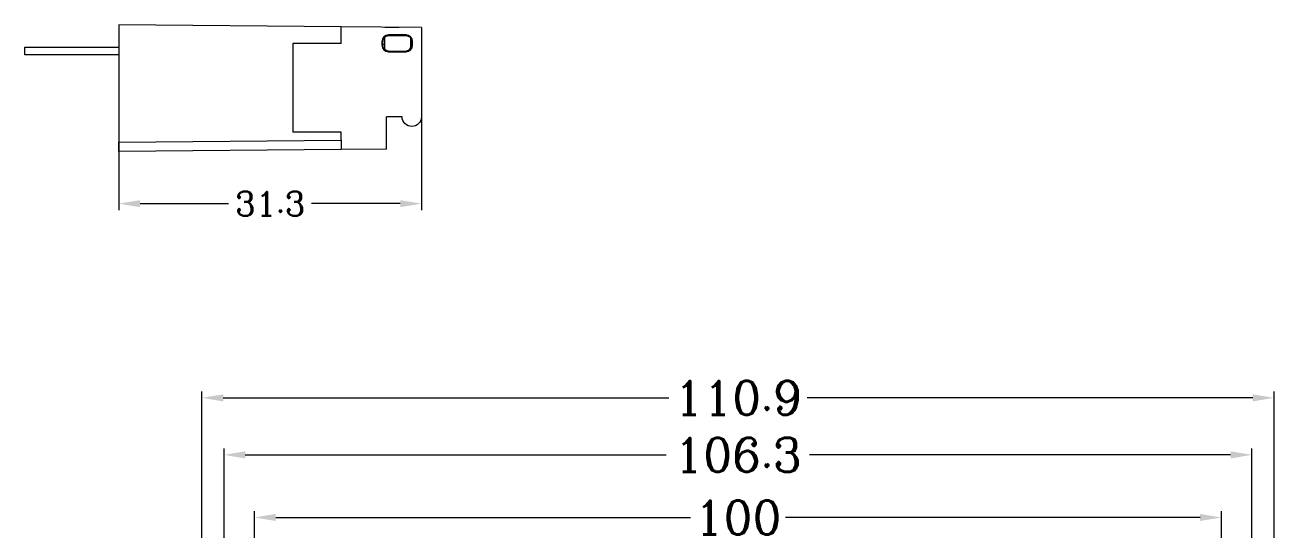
# Model space of a CAD drawing. Header units: millimetres. Extents: x -195 to 1349, y 148 to 750.
# Drawn here: x 339 to 468.1, y 556.1 to 608.3 of the extents above; entities that cross this region are included whole.
import ezdxf

# ---------------------------------------------------------------- set-up
doc = ezdxf.new("R2010")
doc.units = ezdxf.units.MM
doc.layers.get('0').update_dxf_attribs({"linetype": 'CONTINUOUS'})
doc.layers.get('Defpoints').update_dxf_attribs({"linetype": 'CONTINUOUS'})
doc.layers.add('100', color=7, linetype='CONTINUOUS', true_color=0xffffff)
doc.layers.add('3', color=7, linetype='CONTINUOUS', true_color=0xffffff)
doc.styles.add('ROMANC', font='romanc.shx', dxfattribs={"bigfont": 'gbcbig.shx'})
doc.dimstyles.new('YanXiu', dxfattribs={"dimtxt": 3.5, "dimasz": 2.2, "dimexe": 0.66, "dimexo": 0.66, "dimgap": 0.66, "dimtad": 0, "dimdec": 1, "dimdsep": 46, "dimtxsty": 'ROMANC', "dimcen": 0, "dimclrd": 131, "dimclre": 131, "dimclrt": 42, "dimazin": 2, "dimtfac": 1, "dimtdec": 1, "dimtofl": 0, "dimtmove": 0, "dimatfit": 3, "dimfxl": 1, "dimlwd": 5, "dimlwe": 5, "dimarcsym": 0})
doc.dimstyles.new('副本 YanXiu', dxfattribs={"dimtxt": 2.5, "dimasz": 2.2, "dimexe": 0.66, "dimexo": 0.66, "dimgap": 0.66, "dimtad": 0, "dimdsep": 46, "dimtxsty": 'ROMANC', "dimcen": 0, "dimclrd": 131, "dimclre": 131, "dimclrt": 42, "dimazin": 2, "dimtfac": 1, "dimtofl": 0, "dimtmove": 0, "dimatfit": 3, "dimfxl": 1, "dimlwd": 5, "dimlwe": 5, "dimarcsym": 0})

# ---------------------------------------------------------------- blocks, each defined once
blk = doc.blocks.new('*D29')
at = {"color": 131, "lineweight": 5, "transparency": 16777216}
for p, q in [((362.71, 533.46), (362.71, 558)), ((364.91, 557.34), (407.8, 557.34)), ((460.5, 557.34), (417.62, 557.34)), ((462.7, 533.46), (462.7, 558))]:
    blk.add_line(p, q, dxfattribs=at)
at = {"color": 131, "lineweight": 18, "transparency": 16777216}
for points in [[(364.91, 557.71), (364.91, 556.98), (362.71, 557.34)], [(460.5, 557.71), (460.5, 556.98), (462.7, 557.34)]]:
    blk.add_solid(points, dxfattribs=at)
at = {"layer": 'Defpoints', "color": 0, "lineweight": 18, "transparency": 16777216}
for p in [(462.7, 557.34), (362.71, 532.8), (462.7, 532.8)]:
    blk.add_point(p, dxfattribs=at)
at = {"color": 42, "lineweight": 18, "transparency": 16777216, "insert": (412.71, 557.34), "char_height": 3.5, "attachment_point": 5, "style": 'ROMANC'}
blk.add_mtext('100', dxfattribs=at)
blk = doc.blocks.new('*D30')
at = {"color": 131, "lineweight": 5, "transparency": 16777216}
for p, q in [((359.56, 523.73), (359.56, 564.48)), ((361.76, 563.82), (405.3, 563.82)), ((463.66, 563.82), (420.12, 563.82)), ((465.86, 523.73), (465.86, 564.48))]:
    blk.add_line(p, q, dxfattribs=at)
at = {"color": 131, "lineweight": 18, "transparency": 16777216}
for points in [[(361.76, 564.19), (361.76, 563.45), (359.56, 563.82)], [(463.66, 564.19), (463.66, 563.45), (465.86, 563.82)]]:
    blk.add_solid(points, dxfattribs=at)
at = {"layer": 'Defpoints', "color": 0, "lineweight": 18, "transparency": 16777216}
for p in [(465.86, 563.82), (359.56, 523.07), (465.86, 523.07)]:
    blk.add_point(p, dxfattribs=at)
at = {"color": 42, "lineweight": 18, "transparency": 16777216, "insert": (412.71, 563.82), "char_height": 3.5, "attachment_point": 5, "style": 'ROMANC'}
blk.add_mtext('106.3', dxfattribs=at)
blk = doc.blocks.new('*D32')
at = {"color": 131, "lineweight": 5, "transparency": 16777216}
for p, q in [((357.27, 535.38), (357.27, 570.38)), ((359.47, 569.72), (405.55, 569.72)), ((465.95, 569.72), (419.87, 569.72)), ((468.15, 535.47), (468.15, 570.38))]:
    blk.add_line(p, q, dxfattribs=at)
at = {"color": 131, "lineweight": 18, "transparency": 16777216}
for points in [[(359.47, 570.08), (359.47, 569.35), (357.27, 569.72)], [(465.95, 570.08), (465.95, 569.35), (468.15, 569.72)]]:
    blk.add_solid(points, dxfattribs=at)
at = {"layer": 'Defpoints', "color": 0, "lineweight": 18, "transparency": 16777216}
for p in [(468.15, 569.72), (468.15, 534.81), (357.27, 534.72)]:
    blk.add_point(p, dxfattribs=at)
at = {"color": 42, "lineweight": 18, "transparency": 16777216, "insert": (412.71, 569.72), "char_height": 3.5, "attachment_point": 5, "style": 'ROMANC'}
blk.add_mtext('110.9', dxfattribs=at)
blk = doc.blocks.new('*D109')
at = {"color": 131, "lineweight": 5, "transparency": 16777216}
for p, q in [((379.98, 600.95), (379.98, 589.15)), ((348.68, 599.04), (348.68, 589.15)), ((350.88, 589.81), (360.03, 589.81)), ((377.78, 589.81), (368.62, 589.81))]:
    blk.add_line(p, q, dxfattribs=at)
at = {"color": 131, "lineweight": 18, "transparency": 16777216}
for points in [[(350.88, 590.17), (350.88, 589.44), (348.68, 589.81)], [(377.78, 590.17), (377.78, 589.44), (379.98, 589.81)]]:
    blk.add_solid(points, dxfattribs=at)
at = {"layer": 'Defpoints', "color": 0, "lineweight": 18, "transparency": 16777216}
for p in [(379.98, 601.61), (348.68, 599.7), (379.98, 589.81)]:
    blk.add_point(p, dxfattribs=at)
at = {"color": 42, "lineweight": 18, "transparency": 16777216, "insert": (364.33, 589.81), "char_height": 2.5, "attachment_point": 5, "style": 'ROMANC'}
blk.add_mtext('31.3', dxfattribs=at)

msp = doc.modelspace()

# ---------------------------------------------------------------- linework, layer by layer
at = {"layer": '100', "color": 7, "linetype": 'Continuous', "lineweight": 13}
for p, q in [((371.675, 608.093), (348.676, 608.294)), ((348.676, 608.294), (348.676, 596.166)), ((371.675, 606.394), (371.675, 608.093)), ((379.976, 608.021), (371.675, 608.093)), ((376.175, 608.054), (377.675, 608.054)), ((378.378, 607.275), (376.572, 607.275)), ((376.572, 607.194), (376.572, 607.275)), ((376.572, 607.194), (378.378, 607.194)), ((377.675, 608.041), (377.675, 608.054)), ((378.378, 607.275), (378.378, 607.194)), ((379.976, 608.021), (379.976, 598.794)), ((371.675, 606.394), (366.675, 606.394)), ((366.675, 606.394), (366.675, 597.194)), ((375.895, 606.597), (375.895, 606.191)), ((375.975, 606.597), (375.895, 606.597)), ((375.975, 606.191), (375.895, 606.191)), ((375.975, 606.294), (375.975, 606.597)), ((375.975, 606.294), (375.975, 606.191)), ((375.975, 606.294), (376.175, 606.294)), ((376.175, 606.294), (376.175, 607.043)), ((376.175, 605.745), (376.175, 606.294)), ((378.876, 606.094), (378.876, 606.927)), ((379.055, 606.597), (378.975, 606.597)), ((378.975, 606.191), (378.975, 606.597)), ((378.975, 606.191), (379.055, 606.191)), ((379.055, 606.191), (379.055, 606.597)), ((376.572, 605.594), (376.572, 605.514)), ((376.572, 605.594), (378.378, 605.594)), ((376.572, 605.514), (378.378, 605.514)), ((378.378, 605.594), (378.378, 605.514)), ((377.976, 598.794), (376.375, 598.794)), ((376.375, 595.458), (376.375, 598.794)), ((371.675, 597.194), (366.675, 597.194)), ((371.675, 596.367), (371.675, 597.194)), ((348.676, 596.166), (371.675, 596.367)), ((348.676, 595.216), (348.676, 596.166)), ((371.675, 596.367), (371.675, 595.417)), ((371.675, 595.417), (348.676, 595.216)), ((376.375, 595.458), (371.675, 595.417))]:
    msp.add_line(p, q, dxfattribs=at)
for centre, radius, start, end in [((376.572, 606.597), 0.677, 90, 180), ((378.378, 606.597), 0.677, 0, 90), ((376.572, 606.191), 0.677, 180, 270), ((376.572, 606.597), 0.597, 131.68233, 180), ((378.376, 606.094), 0.5, 270, 0), ((378.378, 606.191), 0.677, 270, 0)]:
    msp.add_arc(centre, radius, start, end, dxfattribs=at)
at = {"layer": '100', "color": 7, "linetype": 'Continuous', "lineweight": 13, "extrusion": (6.12323e-17, -1.12482e-32, -1)}
for centre, radius, start, end in [((-376.572, 606.597), 0.597, 48.31767, 90), ((-378.378, 606.191), 0.597, 180, 270), ((-378.976, 598.794), 1, 180, 0)]:
    msp.add_arc(centre, radius, start, end, dxfattribs=at)
at = {"layer": '100', "color": 7, "linetype": 'Continuous', "lineweight": 13, "extrusion": (0, 0, -1)}
for centre, start, end in [((-378.378, 606.597), 90, 180), ((-376.572, 606.191), 270, 0)]:
    msp.add_arc(centre, 0.597, start, end, dxfattribs=at)
at = {"layer": '3', "color": 7, "linetype": 'Continuous', "lineweight": 13}
for p, q in [((338.972, 605.193), (338.972, 605.993)), ((338.972, 605.993), (348.676, 605.993)), ((348.676, 605.193), (338.972, 605.193))]:
    msp.add_line(p, q, dxfattribs=at)

# ---------------------------------------------------------------- dimensions: what is measured, and where the dimension line sits
at = {"lineweight": 18}
for base, p1, p2, dimstyle, picture, middle in [((379.976, 589.807), (348.676, 599.701), (379.976, 601.608), '副本 YanXiu', '*D109', (364.326, 589.807)), ((468.149, 569.715), (357.267, 534.724), (468.149, 534.811), 'YanXiu', '*D32', (412.708, 569.715)), ((465.858, 563.821), (359.558, 523.065), (465.858, 523.065), 'YanXiu', '*D30', (412.708, 563.821)), ((462.705, 557.344), (362.711, 532.804), (462.705, 532.804), 'YanXiu', '*D29', (412.708, 557.344))]:
    dim = msp.add_linear_dim(base=base, p1=p1, p2=p2, dimstyle=dimstyle, dxfattribs=at)
    dim.commit()
    dim.dimension.update_dxf_attribs({"geometry": picture, "text_midpoint": middle})

doc.saveas('drawing.dxf')
